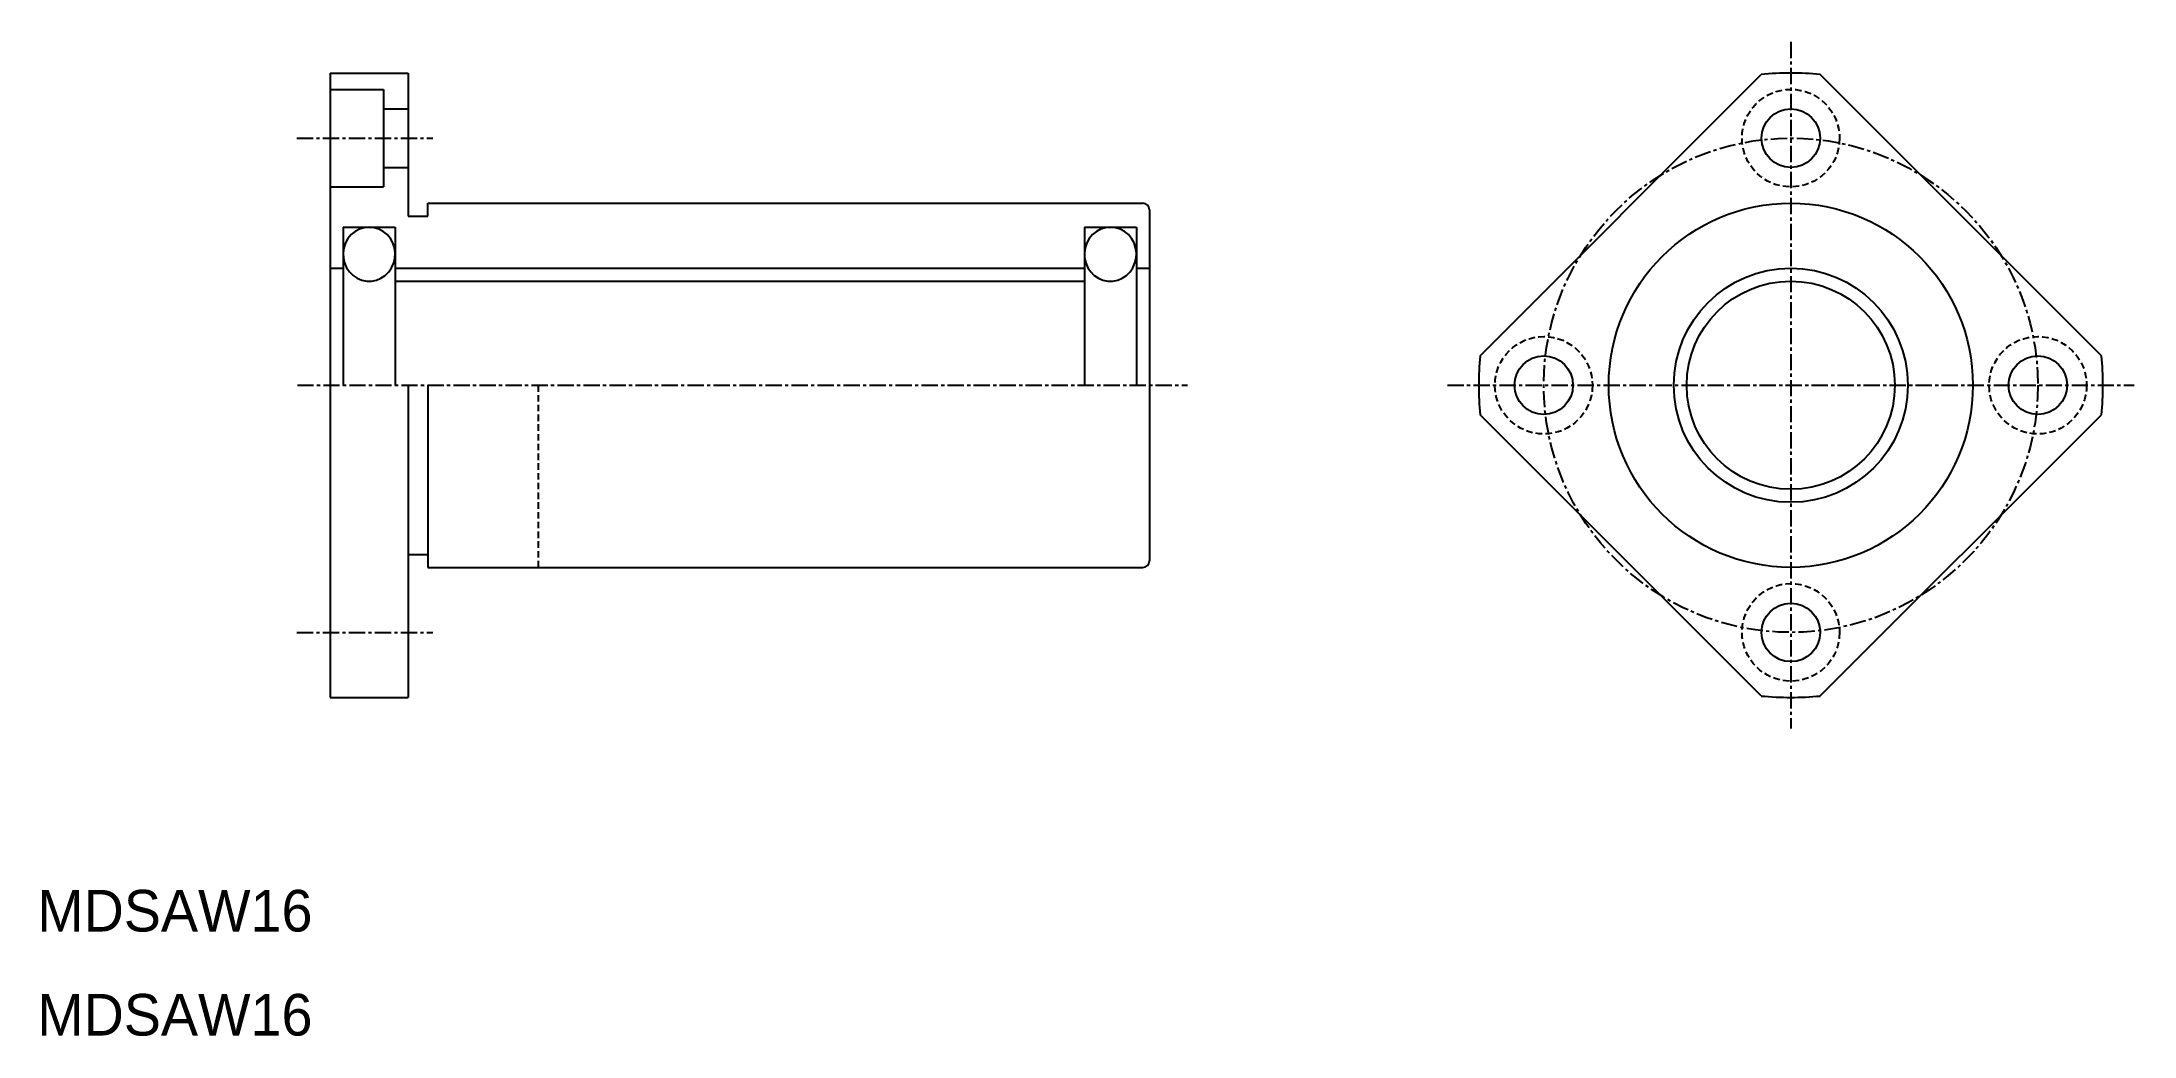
# Model space of a CAD drawing. Extents: x 10 to 171, y 10 to 86.
import ezdxf

# ---------------------------------------------------------------- set-up
doc = ezdxf.new("R2010")
doc.units = 0
doc.linetypes.add('CENTER', pattern=[2, 1.25, -0.25, 0.25, -0.25])
doc.linetypes.add('DASHED', pattern=[0.75, 0.5, -0.25])
doc.layers.get('0').update_dxf_attribs({"linetype": 'CONTINUOUS'})
doc.layers.add('CENTER', color=1, linetype='CENTER')

msp = doc.modelspace()

# ---------------------------------------------------------------- linework, layer by layer
at = {"color": 7, "linetype": 'CONTINUOUS'}
for p, q in [((32.52, 84), (32.52, 36)), ((32.52, 84), (38.52, 84)), ((38.52, 84), (38.52, 73)), ((120.95, 62.27), (142.57, 83.89)), ((168.73, 62.27), (147.11, 83.89)), ((32.52, 82.75), (36.62, 82.75)), ((36.62, 82.75), (36.62, 75.25)), ((36.62, 81.25), (38.52, 81.25)), ((36.62, 76.75), (38.52, 76.75)), ((32.52, 75.25), (36.62, 75.25)), ((38.52, 73), (40.02, 73)), ((40.02, 74), (95.02, 74)), ((40.02, 73), (40.02, 74)), ((95.52, 73.5), (95.52, 46.5)), ((33.52, 72.15), (33.52, 60)), ((33.52, 72.15), (37.52, 72.15)), ((37.52, 72.15), (37.52, 60)), ((90.52, 72.15), (94.52, 72.15)), ((90.52, 72.15), (90.52, 60)), ((94.52, 72.15), (94.52, 60)), ((32.52, 69), (33.52, 69)), ((33.52, 69.11), (33.52, 69.11)), ((37.52, 69), (90.52, 69)), ((37.52, 68), (90.52, 68)), ((94.52, 69), (95.52, 69)), ((33.52, 66.07), (33.52, 66.07)), ((38.52, 60), (38.52, 36)), ((40.02, 60), (40.02, 46)), ((142.57, 36.11), (120.95, 57.73)), ((147.11, 36.11), (168.73, 57.73)), ((38.52, 47), (40.02, 47)), ((40.02, 46), (95.02, 46)), ((32.52, 36), (38.52, 36))]:
    msp.add_line(p, q, dxfattribs=at)
at = {"color": 3, "linetype": 'DASHED'}
msp.add_line((48.52, 60), (48.52, 46), dxfattribs=at)
at = {"color": 7, "linetype": 'CONTINUOUS', "flags": 128}
for points in [[(35.52, 72.15), (35.14, 72.11), (34.77, 72), (34.44, 71.82), (34.14, 71.58), (33.89, 71.28), (33.7, 70.94), (33.57, 70.56), (33.52, 70.17), (33.54, 69.78), (33.63, 69.4), (33.79, 69.04), (34.01, 68.72), (34.28, 68.44), (34.6, 68.23), (34.95, 68.08), (35.33, 68.01), (35.71, 68.01), (36.08, 68.08), (36.43, 68.23), (36.75, 68.44), (37.03, 68.72), (37.25, 69.04), (37.41, 69.4), (37.5, 69.78), (37.52, 70.17), (37.46, 70.56), (37.34, 70.94), (37.15, 71.28), (36.9, 71.58), (36.6, 71.82), (36.26, 72), (35.9, 72.11)], [(92.52, 72.15), (92.14, 72.11), (91.77, 72), (91.44, 71.82), (91.14, 71.58), (90.89, 71.28), (90.7, 70.94), (90.57, 70.56), (90.52, 70.17), (90.54, 69.78), (90.63, 69.4), (90.79, 69.04), (91.01, 68.72), (91.28, 68.44), (91.6, 68.23), (91.95, 68.08), (92.33, 68.01), (92.71, 68.01), (93.08, 68.08), (93.43, 68.23), (93.75, 68.44), (94.03, 68.72), (94.25, 69.04), (94.41, 69.4), (94.5, 69.78), (94.52, 70.17), (94.46, 70.56), (94.34, 70.94), (94.15, 71.28), (93.9, 71.58), (93.6, 71.82), (93.26, 72), (92.9, 72.11)]]:
    msp.add_lwpolyline(points, close=True, dxfattribs=at)
at = {"color": 3, "linetype": 'DASHED'}
for centre in [(144.84, 79), (125.84, 60), (163.84, 60), (144.84, 41)]:
    msp.add_circle(centre, 3.75, dxfattribs=at)
at = {"color": 7, "linetype": 'CONTINUOUS'}
for centre, radius in [((144.84, 79), 2.25), ((144.84, 60), 14), ((144.84, 60), 9), ((144.84, 60), 8), ((125.84, 60), 2.25), ((163.84, 60), 2.25), ((144.84, 41), 2.25)]:
    msp.add_circle(centre, radius, dxfattribs=at)
for centre, radius, start, end in [((144.84, 60), 24, 84.5712, 95.4288), ((95.02, 73.5), 0.5, 0, 90), ((144.84, 60), 24, 174.5712, 185.4288), ((144.84, 60), 24, 354.5712, 5.4288), ((95.02, 46.5), 0.5, 270, 0), ((144.84, 60), 24, 264.5712, 275.4288)]:
    msp.add_arc(centre, radius, start, end, dxfattribs=at)
at = {"layer": 'CENTER', "color": 1, "linetype": 'CENTER'}
for p, q in [((144.84, 86.4), (144.84, 33.6)), ((29.96, 79), (40.42, 79)), ((30, 60), (98.44, 60)), ((118.44, 60), (171.24, 60)), ((29.96, 41), (40.42, 41))]:
    msp.add_line(p, q, dxfattribs=at)
msp.add_circle((144.84, 60), 19, dxfattribs=at)

# ---------------------------------------------------------------- texts
at = {"color": 7, "linetype": 'CONTINUOUS'}
for p in [(10, 18), (10, 10)]:
    msp.add_text('MDSAW16', height=3.2, dxfattribs=at).set_placement(p)

doc.saveas('drawing.dxf')
